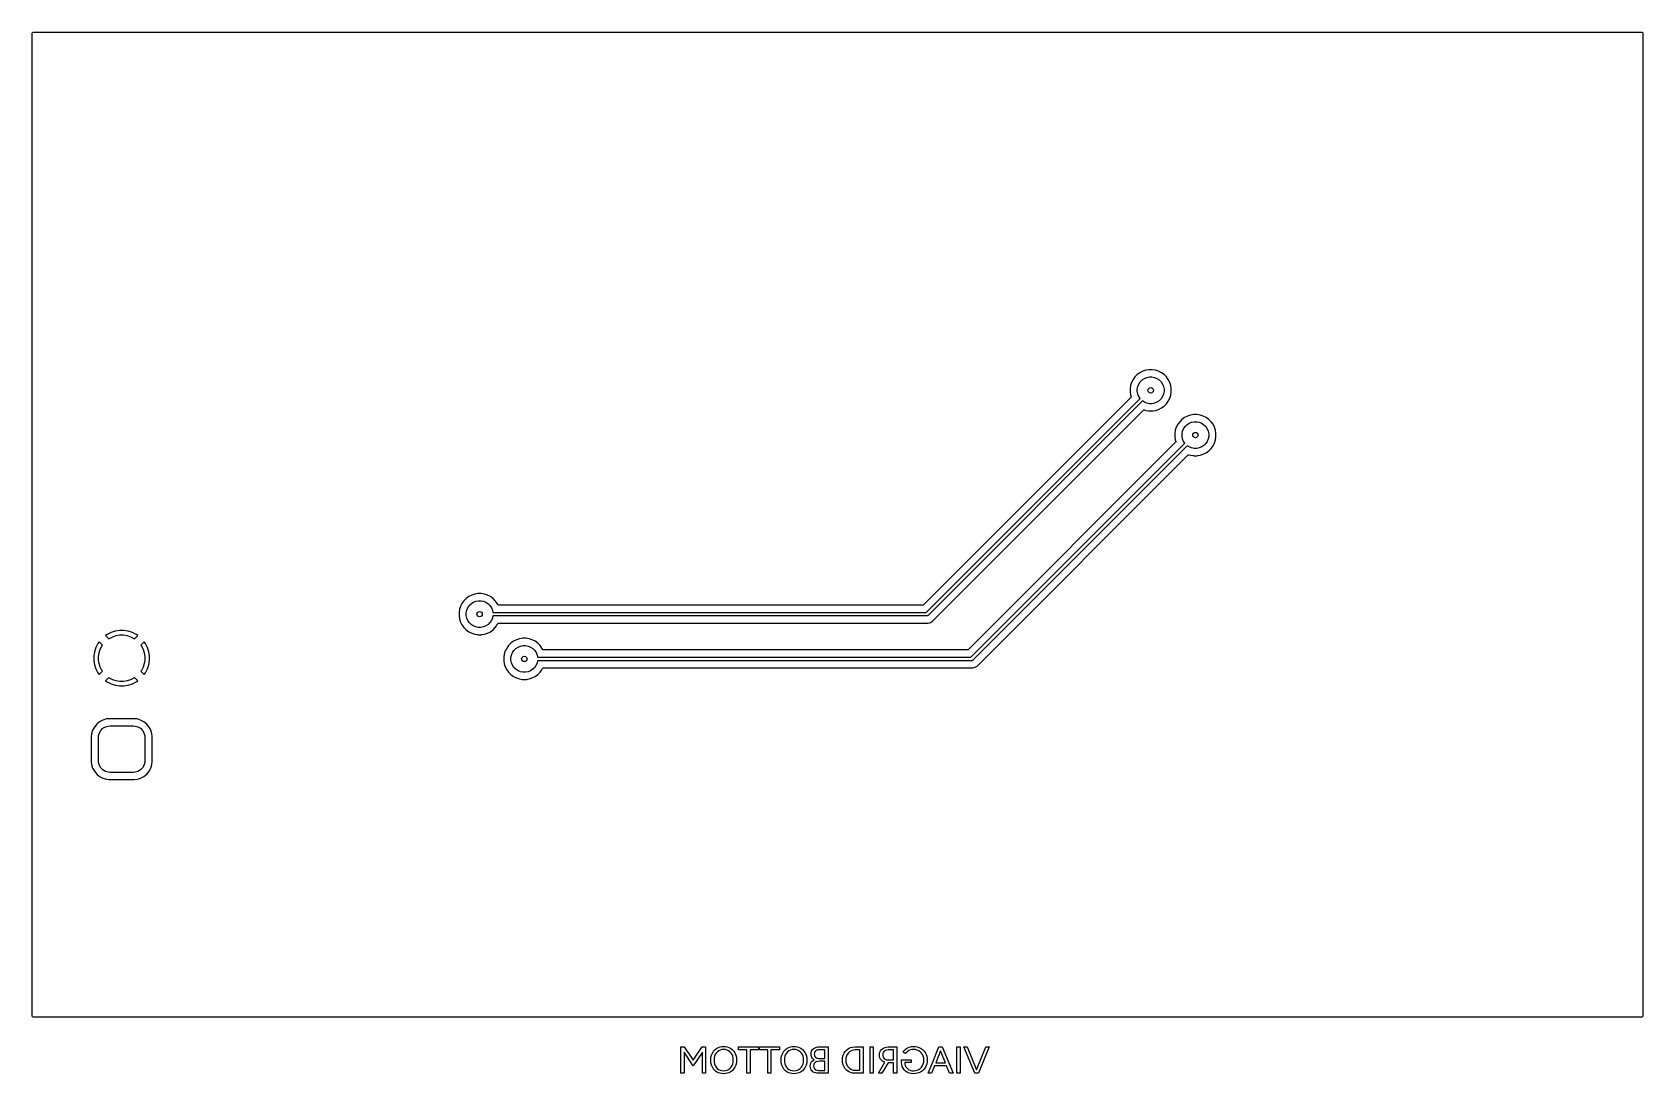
# Model space of a CAD drawing. Extents: x 5 to 95, y 1.8 to 60.
import ezdxf

# ---------------------------------------------------------------- set-up
doc = ezdxf.new("R2010")
doc.units = 0
doc.layers.add('BLACK', color=7, linetype='CONTINUOUS')

msp = doc.modelspace()

# ---------------------------------------------------------------- linework, layer by layer
at = {"layer": 'BLACK', "linetype": 'CONTINUOUS'}
for p, q in [((5, 59.951), (5.014352, 59.985648)), ((5, 27.590545), (5, 59.951)), ((5.014352, 59.985648), (5.049, 60)), ((5.049, 60), (94.951, 60)), ((94.951, 60), (94.985648, 59.985648)), ((94.985648, 59.985648), (95, 59.951)), ((95, 59.951), (95, 5.049)), ((66.516004, 40.602994), (66.433789, 40.441639)), ((66.622447, 40.749501), (66.516004, 40.602994)), ((66.622448, 40.749502), (66.622447, 40.749501)), ((66.622452, 40.749507), (66.622448, 40.749502)), ((66.750493, 40.877548), (66.622452, 40.749507)), ((66.750497, 40.877551), (66.750493, 40.877548)), ((66.750499, 40.877553), (66.750497, 40.877551)), ((66.897006, 40.983996), (66.750499, 40.877553)), ((67.058361, 41.066211), (66.897006, 40.983996)), ((66.920242, 40.475795), (67.024205, 40.579758)), ((67.024205, 40.579758), (67.146452, 40.661441)), ((67.230591, 41.122171), (67.058361, 41.066211)), ((67.146452, 40.661441), (67.282286, 40.717705)), ((67.409454, 41.1505), (67.230591, 41.122171)), ((67.282286, 40.717705), (67.426487, 40.746389)), ((67.590546, 41.1505), (67.409454, 41.1505)), ((67.426487, 40.746389), (67.573513, 40.746389)), ((67.573513, 40.746389), (67.717714, 40.717705)), ((67.769409, 41.122171), (67.590546, 41.1505)), ((67.717714, 40.717705), (67.853548, 40.661441)), ((67.941639, 41.066211), (67.769409, 41.122171)), ((67.853548, 40.661441), (67.975795, 40.579758)), ((68.102994, 40.983996), (67.941639, 41.066211)), ((67.975795, 40.579758), (68.079758, 40.475795)), ((68.249501, 40.877553), (68.102994, 40.983996)), ((68.249504, 40.877549), (68.249501, 40.877553)), ((68.249507, 40.877548), (68.249504, 40.877549)), ((68.377548, 40.749507), (68.249507, 40.877548)), ((68.377549, 40.749504), (68.377548, 40.749507)), ((68.377553, 40.749501), (68.377549, 40.749504)), ((68.483996, 40.602994), (68.377553, 40.749501)), ((68.566211, 40.441639), (68.483996, 40.602994)), ((66.377828, 40.269406), (66.3495, 40.090545)), ((66.3495, 40.090545), (66.3495, 39.909454)), ((66.3495, 39.909454), (66.377828, 39.730593)), ((66.377829, 40.269409), (66.377828, 40.269406)), ((66.377828, 39.730593), (66.37783, 39.730586)), ((66.433788, 40.441637), (66.377829, 40.269409)), ((66.37783, 39.730586), (66.404096, 39.649745)), ((66.401153, 39.612358), (66.392142, 39.599956)), ((66.404096, 39.649745), (66.401153, 39.612358)), ((66.433789, 40.441639), (66.433788, 40.441637)), ((66.753611, 40.073513), (66.782295, 40.217714)), ((66.753611, 39.926487), (66.753611, 40.073513)), ((66.782295, 39.782286), (66.753611, 39.926487)), ((66.782295, 40.217714), (66.838559, 40.353548)), ((66.838559, 39.646452), (66.782295, 39.782286)), ((66.838559, 40.353548), (66.920242, 40.475795)), ((66.905238, 39.546659), (66.838559, 39.646452)), ((68.079758, 40.475795), (68.161441, 40.353548)), ((68.161441, 39.646452), (68.079758, 39.524205)), ((68.161441, 40.353548), (68.217705, 40.217714)), ((68.217705, 39.782286), (68.161441, 39.646452)), ((68.217705, 40.217714), (68.246389, 40.073513)), ((68.246389, 39.926487), (68.217705, 39.782286)), ((68.246389, 40.073513), (68.246389, 39.926487)), ((68.622171, 40.269409), (68.566211, 40.441639)), ((68.566211, 39.558361), (68.622171, 39.730591)), ((68.6505, 40.090546), (68.622171, 40.269409)), ((68.622171, 39.730591), (68.6505, 39.909454)), ((68.6505, 39.909454), (68.6505, 40.090546)), ((66.392142, 39.599956), (54.807038, 28.014852)), ((54.958578, 27.6), (66.905238, 39.546659)), ((67.046659, 39.405238), (55.070711, 27.429289)), ((55.307314, 27.0995), (67.099956, 38.892142)), ((67.146452, 39.338559), (67.046659, 39.405238)), ((67.099956, 38.892142), (67.134604, 38.906494)), ((67.134604, 38.906494), (67.149745, 38.904096)), ((67.282286, 39.282295), (67.146452, 39.338559)), ((67.149745, 38.904096), (67.230586, 38.87783)), ((67.230586, 38.87783), (67.230593, 38.877828)), ((67.230593, 38.877828), (67.375794, 38.854831)), ((67.426487, 39.253611), (67.282286, 39.282295)), ((67.375794, 38.854831), (67.409454, 38.8495)), ((67.409454, 38.8495), (67.409455, 38.8495)), ((67.409455, 38.8495), (67.590545, 38.8495)), ((67.573513, 39.253611), (67.426487, 39.253611)), ((67.717714, 39.282295), (67.573513, 39.253611)), ((67.590545, 38.8495), (67.590546, 38.8495)), ((67.590546, 38.8495), (67.632007, 38.856066)), ((67.632007, 38.856066), (67.769406, 38.877828)), ((67.853548, 39.338559), (67.717714, 39.282295)), ((67.769406, 38.877828), (67.769409, 38.877829)), ((67.769409, 38.877829), (67.941637, 38.933788)), ((67.975795, 39.420242), (67.853548, 39.338559)), ((67.941637, 38.933788), (67.941639, 38.933789)), ((67.941639, 38.933789), (68.102994, 39.016004)), ((68.079758, 39.524205), (67.975795, 39.420242)), ((68.102994, 39.016004), (68.249501, 39.122447)), ((68.249501, 39.122447), (68.249502, 39.122448)), ((68.249502, 39.122448), (68.249507, 39.122452)), ((68.249507, 39.122452), (68.377548, 39.250493)), ((68.377548, 39.250493), (68.377551, 39.250497)), ((68.377551, 39.250497), (68.377553, 39.250499)), ((68.377553, 39.250499), (68.483996, 39.397006)), ((68.483996, 39.397006), (68.566211, 39.558361)), ((68.933788, 37.941637), (68.877829, 37.769409)), ((68.933789, 37.941639), (68.933788, 37.941637)), ((69.016004, 38.102994), (68.933789, 37.941639)), ((69.122447, 38.249501), (69.016004, 38.102994)), ((69.122448, 38.249502), (69.122447, 38.249501)), ((69.122452, 38.249507), (69.122448, 38.249502)), ((69.250493, 38.377548), (69.122452, 38.249507)), ((69.250497, 38.377551), (69.250493, 38.377548)), ((69.250499, 38.377553), (69.250497, 38.377551)), ((69.397006, 38.483996), (69.250499, 38.377553)), ((69.282295, 37.717714), (69.338559, 37.853548)), ((69.338559, 37.853548), (69.420242, 37.975795)), ((69.558361, 38.566211), (69.397006, 38.483996)), ((69.420242, 37.975795), (69.524205, 38.079758)), ((69.524205, 38.079758), (69.646452, 38.161441)), ((69.730591, 38.622171), (69.558361, 38.566211)), ((69.646452, 38.161441), (69.782286, 38.217705)), ((69.909454, 38.6505), (69.730591, 38.622171)), ((69.782286, 38.217705), (69.926487, 38.246389)), ((70.090546, 38.6505), (69.909454, 38.6505)), ((69.926487, 38.246389), (70.073513, 38.246389)), ((70.073513, 38.246389), (70.217714, 38.217705)), ((70.269409, 38.622171), (70.090546, 38.6505)), ((70.217714, 38.217705), (70.353548, 38.161441)), ((70.441639, 38.566211), (70.269409, 38.622171)), ((70.353548, 38.161441), (70.475795, 38.079758)), ((70.602994, 38.483996), (70.441639, 38.566211)), ((70.475795, 38.079758), (70.579758, 37.975795)), ((70.579758, 37.975795), (70.661441, 37.853548)), ((70.749501, 38.377553), (70.602994, 38.483996)), ((70.661441, 37.853548), (70.717705, 37.717714)), ((70.749504, 38.377549), (70.749501, 38.377553)), ((70.749507, 38.377548), (70.749504, 38.377549)), ((70.877548, 38.249507), (70.749507, 38.377548)), ((70.877549, 38.249504), (70.877548, 38.249507)), ((70.877553, 38.249501), (70.877549, 38.249504)), ((70.983996, 38.102994), (70.877553, 38.249501)), ((71.066211, 37.941639), (70.983996, 38.102994)), ((71.122171, 37.769409), (71.066211, 37.941639)), ((68.892142, 37.099956), (57.307038, 25.514852)), ((57.458578, 25.1), (69.405238, 37.046659)), ((69.546659, 36.905238), (57.570711, 24.929289)), ((68.877828, 37.769406), (68.8495, 37.590545)), ((68.8495, 37.590545), (68.8495, 37.409454)), ((68.8495, 37.409454), (68.877828, 37.230593)), ((68.877829, 37.769409), (68.877828, 37.769406)), ((68.877828, 37.230593), (68.87783, 37.230586)), ((68.87783, 37.230586), (68.904096, 37.149745)), ((68.901153, 37.112358), (68.892142, 37.099956)), ((68.904096, 37.149745), (68.901153, 37.112358)), ((69.253611, 37.573513), (69.282295, 37.717714)), ((69.253611, 37.426487), (69.253611, 37.573513)), ((69.282295, 37.282286), (69.253611, 37.426487)), ((69.338559, 37.146452), (69.282295, 37.282286)), ((69.405238, 37.046659), (69.338559, 37.146452)), ((69.646452, 36.838559), (69.546659, 36.905238)), ((70.475795, 36.920242), (70.353548, 36.838559)), ((70.579758, 37.024205), (70.475795, 36.920242)), ((70.661441, 37.146452), (70.579758, 37.024205)), ((70.717705, 37.282286), (70.661441, 37.146452)), ((70.717705, 37.717714), (70.746389, 37.573513)), ((70.746389, 37.426487), (70.717705, 37.282286)), ((70.746389, 37.573513), (70.746389, 37.426487)), ((70.983996, 36.897006), (71.066211, 37.058361)), ((71.066211, 37.058361), (71.122171, 37.230591)), ((71.1505, 37.590546), (71.122171, 37.769409)), ((71.122171, 37.230591), (71.1505, 37.409454)), ((71.1505, 37.409454), (71.1505, 37.590546)), ((57.807314, 24.5995), (69.599956, 36.392142)), ((69.599956, 36.392142), (69.634604, 36.406494)), ((69.634604, 36.406494), (69.649745, 36.404096)), ((69.782286, 36.782295), (69.646452, 36.838559)), ((69.649745, 36.404096), (69.730586, 36.37783)), ((69.730586, 36.37783), (69.730593, 36.377828)), ((69.730593, 36.377828), (69.875794, 36.354831)), ((69.926487, 36.753611), (69.782286, 36.782295)), ((69.875794, 36.354831), (69.909454, 36.3495)), ((69.909454, 36.3495), (69.909455, 36.3495)), ((69.909455, 36.3495), (70.090545, 36.3495)), ((70.073513, 36.753611), (69.926487, 36.753611)), ((70.217714, 36.782295), (70.073513, 36.753611)), ((70.090545, 36.3495), (70.090546, 36.3495)), ((70.090546, 36.3495), (70.132007, 36.356066)), ((70.132007, 36.356066), (70.269406, 36.377828)), ((70.353548, 36.838559), (70.217714, 36.782295)), ((70.269406, 36.377828), (70.269409, 36.377829)), ((70.269409, 36.377829), (70.441637, 36.433788)), ((70.441637, 36.433788), (70.441639, 36.433789)), ((70.441639, 36.433789), (70.602994, 36.516004)), ((70.602994, 36.516004), (70.749501, 36.622447)), ((70.749501, 36.622447), (70.749502, 36.622448)), ((70.749502, 36.622448), (70.749507, 36.622452)), ((70.749507, 36.622452), (70.877548, 36.750493)), ((70.877548, 36.750493), (70.877551, 36.750497)), ((70.877551, 36.750497), (70.877553, 36.750499)), ((70.877553, 36.750499), (70.983996, 36.897006)), ((28.933788, 27.941637), (28.877829, 27.769409)), ((28.933789, 27.941639), (28.933788, 27.941637)), ((29.016004, 28.102994), (28.933789, 27.941639)), ((29.122447, 28.249501), (29.016004, 28.102994)), ((29.122448, 28.249502), (29.122447, 28.249501)), ((29.122452, 28.249507), (29.122448, 28.249502)), ((29.250493, 28.377548), (29.122452, 28.249507)), ((29.250497, 28.377551), (29.250493, 28.377548)), ((29.250499, 28.377553), (29.250497, 28.377551)), ((29.397006, 28.483996), (29.250499, 28.377553)), ((29.338559, 27.853548), (29.420242, 27.975795)), ((29.558361, 28.566211), (29.397006, 28.483996)), ((29.420242, 27.975795), (29.524205, 28.079758)), ((29.524205, 28.079758), (29.646452, 28.161441)), ((29.730591, 28.622171), (29.558361, 28.566211)), ((29.646452, 28.161441), (29.782286, 28.217705)), ((29.909454, 28.6505), (29.730591, 28.622171)), ((29.782286, 28.217705), (29.926487, 28.246389)), ((30.090546, 28.6505), (29.909454, 28.6505)), ((29.926487, 28.246389), (30.073513, 28.246389)), ((30.073513, 28.246389), (30.217714, 28.217705)), ((30.269409, 28.622171), (30.090546, 28.6505)), ((30.217714, 28.217705), (30.353548, 28.161441)), ((30.441639, 28.566211), (30.269409, 28.622171)), ((30.353548, 28.161441), (30.475795, 28.079758)), ((30.602994, 28.483996), (30.441639, 28.566211)), ((30.475795, 28.079758), (30.579758, 27.975795)), ((30.579758, 27.975795), (30.661441, 27.853548)), ((30.749501, 28.377553), (30.602994, 28.483996)), ((30.749504, 28.377549), (30.749501, 28.377553)), ((30.749507, 28.377548), (30.749504, 28.377549)), ((30.877548, 28.249507), (30.749507, 28.377548)), ((30.877549, 28.249504), (30.877548, 28.249507)), ((30.877553, 28.249501), (30.877549, 28.249504)), ((30.983996, 28.102994), (30.877553, 28.249501)), ((31.020698, 28.030961), (30.983996, 28.102994)), ((31.022588, 28.027254), (31.020698, 28.030961)), ((31.031599, 28.014852), (31.022588, 28.027254)), ((31.066247, 28.0005), (31.031599, 28.014852)), ((54.77239, 28.0005), (31.066247, 28.0005)), ((54.807038, 28.014852), (54.77239, 28.0005)), ((5, 25.161986), (5, 27.590545)), ((28.877828, 27.769406), (28.8495, 27.590545)), ((28.8495, 27.590545), (28.8495, 27.409454)), ((28.8495, 27.409454), (28.877828, 27.230593)), ((28.877829, 27.769409), (28.877828, 27.769406)), ((28.877828, 27.230593), (28.877829, 27.23059)), ((28.877829, 27.23059), (28.933788, 27.058362)), ((28.933788, 27.058362), (29.016004, 26.897006)), ((29.253611, 27.573513), (29.282295, 27.717714)), ((29.253611, 27.426487), (29.253611, 27.573513)), ((29.282295, 27.282286), (29.253611, 27.426487)), ((29.282295, 27.717714), (29.338559, 27.853548)), ((29.338559, 27.146452), (29.282295, 27.282286)), ((29.420242, 27.024205), (29.338559, 27.146452)), ((29.524205, 26.920242), (29.420242, 27.024205)), ((30.579758, 27.024205), (30.475795, 26.920242)), ((30.661441, 27.146452), (30.579758, 27.024205)), ((30.661441, 27.853548), (30.717705, 27.717714)), ((30.717705, 27.282286), (30.661441, 27.146452)), ((30.717705, 27.717714), (30.74112, 27.6)), ((30.74112, 27.4), (30.717705, 27.282286)), ((30.74112, 27.6), (54.958578, 27.6)), ((55, 27.4), (30.74112, 27.4)), ((55.019509, 27.401921), (55, 27.4)), ((55.055557, 27.416853), (55.019509, 27.401921)), ((55.070711, 27.429289), (55.055557, 27.416853)), ((55.065895, 26.9995), (55.193184, 27.033607)), ((55.193184, 27.033607), (55.193188, 27.033608)), ((55.193188, 27.033608), (55.307314, 27.0995)), ((9.187625, 26.365679), (9.095096, 26.298454)), ((9.095096, 26.298454), (9.276946, 26.116604)), ((9.405004, 26.476439), (9.187625, 26.365679)), ((9.276946, 26.116604), (9.320752, 26.148431)), ((9.320752, 26.148431), (9.502512, 26.241042)), ((9.63704, 26.551832), (9.405004, 26.476439)), ((9.502512, 26.241042), (9.696521, 26.30408)), ((9.637043, 26.551833), (9.63704, 26.551832)), ((9.878013, 26.589999), (9.637043, 26.551833)), ((9.696521, 26.30408), (9.898003, 26.335992)), ((10.121987, 26.589999), (9.878013, 26.589999)), ((9.898003, 26.335992), (10.101997, 26.335992)), ((10.101997, 26.335992), (10.303479, 26.30408)), ((10.362956, 26.551833), (10.121987, 26.589999)), ((10.303479, 26.30408), (10.497488, 26.241042)), ((10.362959, 26.551832), (10.362956, 26.551833)), ((10.594995, 26.476439), (10.362959, 26.551832)), ((10.497488, 26.241042), (10.679248, 26.148431)), ((10.812371, 26.365681), (10.594995, 26.476439)), ((10.679248, 26.148431), (10.723052, 26.116604)), ((10.723052, 26.116604), (10.904901, 26.298453)), ((10.904901, 26.298453), (10.812371, 26.365681)), ((29.016004, 26.897006), (29.122448, 26.750497)), ((29.122448, 26.750497), (29.250497, 26.622448)), ((29.250497, 26.622448), (29.397006, 26.516004)), ((29.397006, 26.516004), (29.558362, 26.433788)), ((29.646452, 26.838559), (29.524205, 26.920242)), ((29.558362, 26.433788), (29.73059, 26.377829)), ((29.782286, 26.782295), (29.646452, 26.838559)), ((29.73059, 26.377829), (29.730593, 26.377828)), ((29.730593, 26.377828), (29.875794, 26.354831)), ((29.926487, 26.753611), (29.782286, 26.782295)), ((29.875794, 26.354831), (29.909454, 26.3495)), ((29.909454, 26.3495), (29.909455, 26.3495)), ((29.909455, 26.3495), (30.090545, 26.3495)), ((30.073513, 26.753611), (29.926487, 26.753611)), ((30.217714, 26.782295), (30.073513, 26.753611)), ((30.090545, 26.3495), (30.090546, 26.3495)), ((30.090546, 26.3495), (30.132007, 26.356066)), ((30.132007, 26.356066), (30.269406, 26.377828)), ((30.353548, 26.838559), (30.217714, 26.782295)), ((30.269406, 26.377828), (30.269409, 26.377829)), ((30.269409, 26.377829), (30.441637, 26.433788)), ((30.475795, 26.920242), (30.353548, 26.838559)), ((30.441637, 26.433788), (30.441639, 26.433789)), ((30.441639, 26.433789), (30.602994, 26.516004)), ((30.602994, 26.516004), (30.749501, 26.622447)), ((30.749501, 26.622447), (30.749502, 26.622448)), ((30.749502, 26.622448), (30.749507, 26.622452)), ((30.749507, 26.622452), (30.877548, 26.750493)), ((30.877548, 26.750493), (30.877551, 26.750497)), ((30.877551, 26.750497), (30.877553, 26.750499)), ((30.877553, 26.750499), (30.983996, 26.897006)), ((30.983996, 26.897006), (31.022588, 26.972746)), ((31.022588, 26.972746), (31.051106, 26.997102)), ((31.051106, 26.997102), (31.066247, 26.9995)), ((31.066247, 26.9995), (55.065895, 26.9995)), ((32.230591, 26.122171), (32.058361, 26.066211)), ((32.409454, 26.1505), (32.230591, 26.122171)), ((32.590546, 26.1505), (32.409454, 26.1505)), ((32.769409, 26.122171), (32.590546, 26.1505)), ((32.941639, 26.066211), (32.769409, 26.122171)), ((8.488165, 25.402955), (8.45, 25.161986)), ((8.488166, 25.402958), (8.488165, 25.402955)), ((8.563559, 25.634994), (8.488166, 25.402958)), ((8.674319, 25.852373), (8.563559, 25.634994)), ((8.741543, 25.944901), (8.674319, 25.852373)), ((8.704007, 25.141996), (8.735919, 25.343478)), ((8.735919, 25.343478), (8.798957, 25.537487)), ((8.923393, 25.76305), (8.741543, 25.944901)), ((8.798957, 25.537487), (8.891568, 25.719247)), ((8.891568, 25.719247), (8.923393, 25.76305)), ((11.258454, 25.9449), (11.076605, 25.763051)), ((11.076605, 25.763051), (11.108432, 25.719247)), ((11.108432, 25.719247), (11.201043, 25.537487)), ((11.201043, 25.537487), (11.264081, 25.343478)), ((11.325682, 25.85237), (11.258454, 25.9449)), ((11.264081, 25.343478), (11.295993, 25.141996)), ((11.43644, 25.634994), (11.325682, 25.85237)), ((11.511833, 25.402958), (11.43644, 25.634994)), ((11.511834, 25.402955), (11.511833, 25.402958)), ((11.55, 25.161986), (11.511834, 25.402955)), ((31.377828, 25.269406), (31.3495, 25.090545)), ((31.377829, 25.269409), (31.377828, 25.269406)), ((31.433788, 25.441637), (31.377829, 25.269409)), ((31.440266, 25.45435), (31.433788, 25.441637)), ((31.516004, 25.602994), (31.440266, 25.45435)), ((31.622447, 25.749501), (31.516004, 25.602994)), ((31.622448, 25.749502), (31.622447, 25.749501)), ((31.622452, 25.749507), (31.622448, 25.749502)), ((31.750493, 25.877548), (31.622452, 25.749507)), ((31.750497, 25.877551), (31.750493, 25.877548)), ((31.750499, 25.877553), (31.750497, 25.877551)), ((31.897006, 25.983996), (31.750499, 25.877553)), ((31.753611, 25.073513), (31.782295, 25.217714)), ((31.782295, 25.217714), (31.838559, 25.353548)), ((31.838559, 25.353548), (31.920242, 25.475795)), ((32.058361, 26.066211), (31.897006, 25.983996)), ((31.920242, 25.475795), (32.024205, 25.579758)), ((32.024205, 25.579758), (32.146452, 25.661441)), ((32.146452, 25.661441), (32.282286, 25.717705)), ((32.282286, 25.717705), (32.426487, 25.746389)), ((32.426487, 25.746389), (32.573513, 25.746389)), ((32.573513, 25.746389), (32.717714, 25.717705)), ((32.717714, 25.717705), (32.853548, 25.661441)), ((32.853548, 25.661441), (32.975795, 25.579758)), ((33.102994, 25.983996), (32.941639, 26.066211)), ((32.975795, 25.579758), (33.079758, 25.475795)), ((33.079758, 25.475795), (33.161441, 25.353548)), ((33.249501, 25.877553), (33.102994, 25.983996)), ((33.161441, 25.353548), (33.217705, 25.217714)), ((33.217705, 25.217714), (33.24112, 25.1)), ((33.249504, 25.877549), (33.249501, 25.877553)), ((33.249507, 25.877548), (33.249504, 25.877549)), ((33.377548, 25.749507), (33.249507, 25.877548)), ((33.377549, 25.749504), (33.377548, 25.749507)), ((33.377553, 25.749501), (33.377549, 25.749504)), ((33.483996, 25.602994), (33.377553, 25.749501)), ((33.513603, 25.544887), (33.483996, 25.602994)), ((33.522588, 25.527254), (33.513603, 25.544887)), ((33.531599, 25.514852), (33.522588, 25.527254)), ((33.566247, 25.5005), (33.531599, 25.514852)), ((57.27239, 25.5005), (33.566247, 25.5005)), ((57.307038, 25.514852), (57.27239, 25.5005)), ((5, 20.661609), (5, 25.161986)), ((8.45, 25.161986), (8.45, 24.918011)), ((8.45, 24.918011), (8.488165, 24.677042)), ((8.488165, 24.677042), (8.488166, 24.677039)), ((8.488166, 24.677039), (8.563559, 24.445003)), ((8.563559, 24.445003), (8.674319, 24.227624)), ((8.704007, 24.938002), (8.704007, 25.141996)), ((8.735919, 24.73652), (8.704007, 24.938002)), ((8.798957, 24.542511), (8.735919, 24.73652)), ((8.741543, 24.135095), (8.923394, 24.316946)), ((8.891568, 24.360751), (8.798957, 24.542511)), ((8.923394, 24.316946), (8.891568, 24.360751)), ((11.108432, 24.360751), (11.076605, 24.316944)), ((11.076605, 24.316944), (11.258455, 24.135095)), ((11.201043, 24.542511), (11.108432, 24.360751)), ((11.264081, 24.73652), (11.201043, 24.542511)), ((11.295993, 24.938002), (11.264081, 24.73652)), ((11.295993, 25.141996), (11.295993, 24.938002)), ((11.32568, 24.227624), (11.43644, 24.445003)), ((11.43644, 24.445003), (11.511833, 24.677039)), ((11.511833, 24.677039), (11.511834, 24.677042)), ((11.511834, 24.677042), (11.55, 24.918011)), ((11.55, 25.090545), (11.55, 25.161986)), ((11.55, 24.918011), (11.55, 25.090545)), ((31.3495, 25.090545), (31.3495, 24.909454)), ((31.3495, 24.909454), (31.377828, 24.730593)), ((31.377828, 24.730593), (31.377829, 24.73059)), ((31.377829, 24.73059), (31.433788, 24.558362)), ((31.433788, 24.558362), (31.516004, 24.397006)), ((31.516004, 24.397006), (31.622448, 24.250497)), ((31.753611, 24.926487), (31.753611, 25.073513)), ((31.782295, 24.782286), (31.753611, 24.926487)), ((31.838559, 24.646452), (31.782295, 24.782286)), ((31.920242, 24.524205), (31.838559, 24.646452)), ((32.024205, 24.420242), (31.920242, 24.524205)), ((32.146452, 24.338559), (32.024205, 24.420242)), ((32.282286, 24.282295), (32.146452, 24.338559)), ((32.853548, 24.338559), (32.717714, 24.282295)), ((32.975795, 24.420242), (32.853548, 24.338559)), ((33.079758, 24.524205), (32.975795, 24.420242)), ((33.161441, 24.646452), (33.079758, 24.524205)), ((33.217705, 24.782286), (33.161441, 24.646452)), ((33.24112, 24.9), (33.217705, 24.782286)), ((33.24112, 25.1), (57.458578, 25.1)), ((57.5, 24.9), (33.24112, 24.9)), ((33.377553, 24.250499), (33.483996, 24.397006)), ((33.483996, 24.397006), (33.522588, 24.472746)), ((33.522588, 24.472746), (33.551106, 24.497102)), ((33.551106, 24.497102), (33.566247, 24.4995)), ((33.566247, 24.4995), (57.565895, 24.4995)), ((57.519509, 24.901921), (57.5, 24.9)), ((57.555557, 24.916853), (57.519509, 24.901921)), ((57.570711, 24.929289), (57.555557, 24.916853)), ((57.565895, 24.4995), (57.693184, 24.533607)), ((57.693184, 24.533607), (57.693188, 24.533608)), ((57.693188, 24.533608), (57.807314, 24.5995)), ((8.674319, 24.227624), (8.674324, 24.227615)), ((8.674324, 24.227615), (8.741543, 24.135095)), ((9.276947, 23.963393), (9.095096, 23.781542)), ((9.095096, 23.781542), (9.187616, 23.714323)), ((9.187616, 23.714323), (9.187625, 23.714318)), ((9.187625, 23.714318), (9.405004, 23.603558)), ((9.320752, 23.931567), (9.276947, 23.963393)), ((9.502512, 23.838956), (9.320752, 23.931567)), ((9.405004, 23.603558), (9.63704, 23.528165)), ((9.696521, 23.775918), (9.502512, 23.838956)), ((9.63704, 23.528165), (9.637043, 23.528164)), ((9.637043, 23.528164), (9.878013, 23.489999)), ((9.898003, 23.744006), (9.696521, 23.775918)), ((9.878013, 23.489999), (10.121987, 23.489999)), ((10.101997, 23.744006), (9.898003, 23.744006)), ((10.303479, 23.775918), (10.101997, 23.744006)), ((10.121987, 23.489999), (10.362956, 23.528164)), ((10.497488, 23.838956), (10.303479, 23.775918)), ((10.362956, 23.528164), (10.362959, 23.528165)), ((10.362959, 23.528165), (10.594995, 23.603558)), ((10.679248, 23.931567), (10.497488, 23.838956)), ((10.594995, 23.603558), (10.812374, 23.714318)), ((10.723051, 23.963392), (10.679248, 23.931567)), ((10.904902, 23.781542), (10.723051, 23.963392)), ((10.812374, 23.714318), (10.904902, 23.781542)), ((11.258455, 24.135095), (11.32568, 24.227624)), ((31.622448, 24.250497), (31.750497, 24.122448)), ((31.750497, 24.122448), (31.897006, 24.016004)), ((31.897006, 24.016004), (32.058362, 23.933788)), ((32.058362, 23.933788), (32.23059, 23.877829)), ((32.23059, 23.877829), (32.230593, 23.877828)), ((32.230593, 23.877828), (32.375794, 23.854831)), ((32.426487, 24.253611), (32.282286, 24.282295)), ((32.375794, 23.854831), (32.409454, 23.8495)), ((32.409454, 23.8495), (32.409455, 23.8495)), ((32.409455, 23.8495), (32.590545, 23.8495)), ((32.573513, 24.253611), (32.426487, 24.253611)), ((32.717714, 24.282295), (32.573513, 24.253611)), ((32.590545, 23.8495), (32.590546, 23.8495)), ((32.590546, 23.8495), (32.632007, 23.856066)), ((32.632007, 23.856066), (32.769406, 23.877828)), ((32.769406, 23.877828), (32.769409, 23.877829)), ((32.769409, 23.877829), (32.941637, 23.933788)), ((32.941637, 23.933788), (32.941639, 23.933789)), ((32.941639, 23.933789), (33.102994, 24.016004)), ((33.102994, 24.016004), (33.249501, 24.122447)), ((33.249501, 24.122447), (33.249502, 24.122448)), ((33.249502, 24.122448), (33.249507, 24.122452)), ((33.249507, 24.122452), (33.377548, 24.250493)), ((33.377548, 24.250493), (33.377551, 24.250497)), ((33.377551, 24.250497), (33.377553, 24.250499)), ((9.144066, 21.6453), (8.946046, 21.585232)), ((9.283191, 21.659002), (9.144066, 21.6453)), ((9.298391, 21.6605), (9.283191, 21.659002)), ((9.298392, 21.6605), (9.298391, 21.6605)), ((10.701608, 21.6605), (9.298392, 21.6605)), ((10.701609, 21.6605), (10.701608, 21.6605)), ((10.715446, 21.659137), (10.701609, 21.6605)), ((10.855934, 21.6453), (10.715446, 21.659137)), ((11.053954, 21.585232), (10.855934, 21.6453)), ((8.3147, 20.815934), (8.2995, 20.661609)), ((8.374769, 21.013956), (8.3147, 20.815935)), ((8.3147, 20.815935), (8.3147, 20.815934)), ((8.472316, 21.196451), (8.374769, 21.013956)), ((8.60359, 21.35641), (8.472316, 21.196451)), ((8.76355, 21.487685), (8.60359, 21.35641)), ((8.7, 20.61), (8.708003, 20.711682)), ((8.708003, 20.711682), (8.753459, 20.868146)), ((8.753459, 20.868146), (8.836399, 21.00839)), ((8.946046, 21.585232), (8.76355, 21.487685)), ((8.836399, 21.00839), (8.95161, 21.123601)), ((8.95161, 21.123601), (9.091854, 21.206541)), ((9.091854, 21.206541), (9.248318, 21.251997)), ((9.248318, 21.251997), (9.35, 21.26)), ((9.35, 21.26), (10.65, 21.26)), ((10.65, 21.26), (10.751682, 21.251997)), ((10.751682, 21.251997), (10.908146, 21.206541)), ((10.908146, 21.206541), (11.04839, 21.123601)), ((11.04839, 21.123601), (11.163601, 21.00839)), ((11.23645, 21.487685), (11.053954, 21.585232)), ((11.163601, 21.00839), (11.246541, 20.868146)), ((11.39641, 21.35641), (11.23645, 21.487685)), ((11.246541, 20.868146), (11.291997, 20.711682)), ((11.291997, 20.711682), (11.3, 20.61)), ((11.527685, 21.19645), (11.39641, 21.35641)), ((11.625232, 21.013954), (11.527685, 21.19645)), ((11.6853, 20.815934), (11.625232, 21.013954)), ((11.7005, 20.661608), (11.6853, 20.815934)), ((5, 5.049), (5, 20.661609)), ((8.2995, 20.661609), (8.2995, 19.25839)), ((8.7, 19.31), (8.7, 20.61)), ((11.3, 20.61), (11.3, 19.31)), ((11.7005, 19.258392), (11.7005, 20.661608)), ((8.2995, 19.25839), (8.3147, 19.104065)), ((8.3147, 19.104065), (8.3147, 19.104064)), ((8.3147, 19.104064), (8.374769, 18.906043)), ((8.374769, 18.906043), (8.472316, 18.723548)), ((8.708003, 19.208318), (8.7, 19.31)), ((8.753459, 19.051854), (8.708003, 19.208318)), ((8.836399, 18.91161), (8.753459, 19.051854)), ((8.95161, 18.796399), (8.836399, 18.91161)), ((11.163601, 18.91161), (11.04839, 18.796399)), ((11.246541, 19.051854), (11.163601, 18.91161)), ((11.291997, 19.208318), (11.246541, 19.051854)), ((11.3, 19.31), (11.291997, 19.208318)), ((11.527685, 18.72355), (11.625232, 18.906046)), ((11.625232, 18.906046), (11.6853, 19.104066)), ((11.6853, 19.104066), (11.7005, 19.258392)), ((8.472316, 18.723548), (8.60359, 18.56359)), ((8.60359, 18.56359), (8.763548, 18.432316)), ((8.763548, 18.432316), (8.946043, 18.334769)), ((8.946043, 18.334769), (9.144065, 18.2747)), ((9.091854, 18.713459), (8.95161, 18.796399)), ((9.248318, 18.668003), (9.091854, 18.713459)), ((9.144065, 18.2747), (9.298391, 18.2595)), ((9.35, 18.66), (9.248318, 18.668003)), ((9.298391, 18.2595), (9.298392, 18.2595)), ((9.298392, 18.2595), (10.701609, 18.2595)), ((10.65, 18.66), (9.35, 18.66)), ((10.751682, 18.668003), (10.65, 18.66)), ((10.701609, 18.2595), (10.855934, 18.2747)), ((10.908146, 18.713459), (10.751682, 18.668003)), ((10.855934, 18.2747), (10.855935, 18.2747)), ((10.855935, 18.2747), (10.942158, 18.300855)), ((11.04839, 18.796399), (10.908146, 18.713459)), ((10.942158, 18.300855), (11.053954, 18.334768)), ((11.053954, 18.334768), (11.23645, 18.432315)), ((11.23645, 18.432315), (11.39641, 18.56359)), ((11.39641, 18.56359), (11.527685, 18.72355)), ((5.014352, 5.014352), (5, 5.049)), ((5.049, 5), (5.014352, 5.014352)), ((94.951, 5), (5.049, 5)), ((94.985648, 5.014352), (94.951, 5)), ((95, 5.049), (94.985648, 5.014352)), ((41.241861, 1.855), (41.241861, 3.330898)), ((41.241861, 3.330898), (41.429073, 3.330898)), ((41.935663, 2.27064), (41.424127, 3.032677)), ((41.424127, 3.032677), (41.424127, 1.855)), ((41.429073, 3.330898), (41.935663, 2.581317)), ((41.935663, 2.581317), (42.442345, 3.330898)), ((42.447291, 3.028556), (41.935663, 2.27064)), ((42.442345, 3.330898), (42.631664, 3.330898)), ((42.447291, 1.855), (42.447291, 3.028556)), ((42.631664, 3.330898), (42.631664, 1.855)), ((42.917703, 2.592949), (42.928293, 2.73956)), ((42.928293, 2.73956), (42.958849, 2.870431)), ((42.958849, 2.870431), (43.008378, 2.988073)), ((43.008378, 2.988073), (43.077308, 3.094994)), ((43.077308, 3.094994), (43.161593, 3.184434)), ((43.110039, 2.706984), (43.101984, 2.592949)), ((43.133308, 2.809161), (43.110039, 2.706984)), ((43.171044, 2.901336), (43.133308, 2.809161)), ((43.161593, 3.184434), (43.262452, 3.257991)), ((43.22344, 2.985696), (43.171044, 2.901336)), ((43.286219, 3.05551), (43.22344, 2.985696)), ((43.262452, 3.257991), (43.345831, 3.300313)), ((43.359996, 3.11227), (43.286219, 3.05551)), ((43.345831, 3.300313), (43.435642, 3.33088)), ((43.442928, 3.154079), (43.359996, 3.11227)), ((43.435642, 3.33088), (43.5329, 3.349642)), ((43.535158, 3.179641), (43.442928, 3.154079)), ((43.5329, 3.349642), (43.638799, 3.356086)), ((43.638799, 3.188474), (43.535158, 3.179641)), ((43.638799, 3.356086), (43.744767, 3.349692)), ((43.74105, 3.1797), (43.638799, 3.188474)), ((43.832996, 3.154191), (43.74105, 3.1797)), ((43.744767, 3.349692), (43.84187, 3.331094)), ((43.916595, 3.11227), (43.832996, 3.154191)), ((43.84187, 3.331094), (43.931317, 3.300835)), ((43.991056, 3.055439), (43.916595, 3.11227)), ((43.931317, 3.300835), (44.014139, 3.258999)), ((44.054184, 2.985617), (43.991056, 3.055439)), ((44.014139, 3.258999), (44.114345, 3.186195)), ((44.106646, 2.901336), (44.054184, 2.985617)), ((44.144279, 2.809171), (44.106646, 2.901336)), ((44.114345, 3.186195), (44.198661, 3.097144)), ((44.167488, 2.706993), (44.144279, 2.809171)), ((44.175523, 2.592949), (44.167488, 2.706993)), ((44.198661, 3.097144), (44.268213, 2.990179)), ((44.268213, 2.990179), (44.318245, 2.872458)), ((44.318245, 2.872458), (44.349162, 2.740925)), ((44.349162, 2.740925), (44.359896, 2.592949)), ((44.473743, 3.163286), (44.473743, 3.330898)), ((44.473743, 3.330898), (45.59262, 3.330898)), ((44.942049, 3.163286), (44.473743, 3.163286)), ((44.942049, 1.855), (44.942049, 3.163286)), ((45.59262, 3.163286), (45.124315, 3.163286)), ((45.124315, 3.163286), (45.124315, 1.855)), ((45.59262, 3.330898), (45.59262, 3.163286)), ((45.63292, 3.163286), (45.63292, 3.330898)), ((45.63292, 3.330898), (46.751796, 3.330898)), ((46.101225, 3.163286), (45.63292, 3.163286)), ((46.101225, 1.855), (46.101225, 3.163286)), ((46.751796, 3.163286), (46.283491, 3.163286)), ((46.283491, 3.163286), (46.283491, 1.855)), ((46.751796, 3.330898), (46.751796, 3.163286)), ((46.846593, 2.592949), (46.857183, 2.73956)), ((46.857183, 2.73956), (46.887739, 2.870431)), ((46.887739, 2.870431), (46.937268, 2.988073)), ((46.937268, 2.988073), (47.006198, 3.094994)), ((47.006198, 3.094994), (47.090484, 3.184434)), ((47.03893, 2.706984), (47.030874, 2.592949)), ((47.062198, 2.809161), (47.03893, 2.706984)), ((47.099934, 2.901336), (47.062198, 2.809161)), ((47.090484, 3.184434), (47.191342, 3.257991)), ((47.152331, 2.985696), (47.099934, 2.901336)), ((47.215109, 3.05551), (47.152331, 2.985696)), ((47.191342, 3.257991), (47.274721, 3.300313)), ((47.288886, 3.11227), (47.215109, 3.05551)), ((47.274721, 3.300313), (47.364532, 3.33088)), ((47.371819, 3.154079), (47.288886, 3.11227)), ((47.364532, 3.33088), (47.461791, 3.349642)), ((47.464049, 3.179641), (47.371819, 3.154079)), ((47.461791, 3.349642), (47.56769, 3.356086)), ((47.56769, 3.188474), (47.464049, 3.179641)), ((47.56769, 3.356086), (47.673658, 3.349692)), ((47.66994, 3.1797), (47.56769, 3.188474)), ((47.761886, 3.154191), (47.66994, 3.1797)), ((47.673658, 3.349692), (47.77076, 3.331094)), ((47.845485, 3.11227), (47.761886, 3.154191)), ((47.77076, 3.331094), (47.860207, 3.300835)), ((47.919946, 3.055439), (47.845485, 3.11227)), ((47.860207, 3.300835), (47.94303, 3.258999)), ((47.983074, 2.985617), (47.919946, 3.055439)), ((47.94303, 3.258999), (48.043236, 3.186195)), ((48.035537, 2.901336), (47.983074, 2.985617)), ((48.073169, 2.809171), (48.035537, 2.901336)), ((48.043236, 3.186195), (48.127552, 3.097144)), ((48.096378, 2.706993), (48.073169, 2.809171)), ((48.104413, 2.592949), (48.096378, 2.706993)), ((48.127552, 3.097144), (48.197103, 2.990179)), ((48.197103, 2.990179), (48.247136, 2.872458)), ((48.247136, 2.872458), (48.278053, 2.740925)), ((48.278053, 2.740925), (48.288786, 2.592949)), ((48.519412, 2.928905), (48.526456, 3.013181)), ((48.525086, 2.858331), (48.519412, 2.928905)), ((48.541468, 2.795622), (48.525086, 2.858331)), ((48.526456, 3.013181), (48.546512, 3.085452)), ((48.568139, 2.739403), (48.541468, 2.795622)), ((48.546512, 3.085452), (48.578763, 3.147899)), ((48.604515, 2.688814), (48.568139, 2.739403)), ((48.578763, 3.147899), (48.623108, 3.20252)), ((48.623108, 3.20252), (48.678299, 3.247865)), ((48.678299, 3.247865), (48.745826, 3.28437)), ((48.713284, 3.00394), (48.703785, 2.928905)), ((48.703785, 2.928905), (48.712015, 2.855686)), ((48.712015, 2.855686), (48.735045, 2.797309)), ((48.739984, 3.063226), (48.713284, 3.00394)), ((48.735045, 2.797309), (48.772204, 2.750394)), ((48.783744, 3.11053), (48.739984, 3.063226)), ((48.745826, 3.28437), (48.819083, 3.309332)), ((48.772204, 2.750394), (48.821444, 2.715823)), ((48.8404, 3.14403), (48.783744, 3.11053)), ((48.819083, 3.309332), (48.90489, 3.325244)), ((48.821444, 2.715823), (48.883276, 2.694038)), ((48.914087, 3.165814), (48.8404, 3.14403)), ((48.90489, 3.325244), (49.005395, 3.330898)), ((49.009516, 3.173819), (48.914087, 3.165814)), ((49.005395, 3.330898), (49.472418, 3.330898)), ((49.290151, 3.173819), (49.009516, 3.173819)), ((49.290151, 2.686188), (49.290151, 3.173819)), ((49.472418, 3.330898), (49.472418, 1.855)), ((50.274389, 2.592949), (50.284965, 2.735279)), ((50.284965, 2.735279), (50.315498, 2.862306)), ((50.315498, 2.862306), (50.365064, 2.976532)), ((50.365064, 2.976532), (50.433655, 3.08017)), ((50.433655, 3.08017), (50.516597, 3.166474)), ((50.46908, 2.707283), (50.458762, 2.592949)), ((50.49952, 2.813408), (50.46908, 2.707283)), ((50.548363, 2.911272), (50.49952, 2.813408)), ((50.516597, 3.166474), (50.615016, 3.237017)), ((50.61236, 2.996224), (50.548363, 2.911272)), ((50.690223, 3.066752), (50.61236, 2.996224)), ((50.615016, 3.237017), (50.724588, 3.288437)), ((50.778323, 3.118407), (50.690223, 3.066752)), ((50.724588, 3.288437), (50.846367, 3.319986)), ((50.875598, 3.150305), (50.778323, 3.118407)), ((50.846367, 3.319986), (50.982937, 3.330898)), ((50.982937, 3.16118), (50.875598, 3.150305)), ((50.982937, 3.330898), (51.433199, 3.330898)), ((51.248826, 3.16118), (50.982937, 3.16118)), ((51.248826, 2.024626), (51.248826, 3.16118)), ((51.433199, 3.330898), (51.433199, 1.855)), ((51.817424, 1.855), (51.817424, 3.330898)), ((51.817424, 3.330898), (52.001796, 3.330898)), ((52.001796, 3.330898), (52.001796, 1.855)), ((52.344439, 2.882743), (52.351628, 2.968274)), ((52.352189, 2.797374), (52.344439, 2.882743)), ((52.351628, 2.968274), (52.37252, 3.045228)), ((52.374789, 2.720395), (52.352189, 2.797374)), ((52.37252, 3.045228), (52.406812, 3.115201)), ((52.412124, 2.650102), (52.374789, 2.720395)), ((52.406812, 3.115201), (52.453532, 3.177637)), ((52.453532, 3.177637), (52.510904, 3.230276)), ((52.510904, 3.230276), (52.580102, 3.273745)), ((52.538763, 2.962069), (52.528811, 2.882743)), ((52.528811, 2.882743), (52.538643, 2.805305)), ((52.538643, 2.805305), (52.56728, 2.738304)), ((52.567377, 3.028586), (52.538763, 2.962069)), ((52.56728, 2.738304), (52.611816, 2.681519)), ((52.61509, 3.085342), (52.567377, 3.028586)), ((52.580102, 3.273745), (52.65596, 3.304958)), ((52.676617, 3.127818), (52.61509, 3.085342)), ((52.65596, 3.304958), (52.740251, 3.324223)), ((52.750091, 3.154029), (52.676617, 3.127818)), ((52.740251, 3.324223), (52.834542, 3.330898)), ((52.838756, 3.163286), (52.750091, 3.154029)), ((52.834542, 3.330898), (53.316311, 3.330898)), ((53.131939, 3.163286), (52.838756, 3.163286)), ((53.131939, 2.602199), (53.131939, 3.163286)), ((53.316311, 3.330898), (53.316311, 1.855)), ((53.657763, 3.05411), (53.724237, 3.136978)), ((53.803393, 2.954184), (53.657763, 3.05411)), ((53.724237, 3.136978), (53.809163, 3.210547)), ((53.853061, 3.018877), (53.803393, 2.954184)), ((53.809163, 3.210547), (53.906317, 3.270725)), ((53.917698, 3.076733), (53.853061, 3.018877)), ((53.906317, 3.270725), (54.013777, 3.317068)), ((53.992008, 3.123903), (53.917698, 3.076733)), ((54.073312, 3.159165), (53.992008, 3.123903)), ((54.013777, 3.317068), (54.127133, 3.346337)), ((54.158588, 3.181222), (54.073312, 3.159165)), ((54.127133, 3.346337), (54.243579, 3.356086)), ((54.243579, 3.188474), (54.158588, 3.181222)), ((54.243579, 3.356086), (54.355917, 3.349613)), ((54.354346, 3.179661), (54.243579, 3.188474)), ((54.453986, 3.15409), (54.354346, 3.179661)), ((54.355917, 3.349613), (54.458972, 3.33079)), ((54.544456, 3.11227), (54.453986, 3.15409)), ((54.458972, 3.33079), (54.553954, 3.300198)), ((54.626017, 3.055004), (54.544456, 3.11227)), ((54.553954, 3.300198), (54.641909, 3.257991)), ((54.694618, 2.985406), (54.626017, 3.055004)), ((54.641909, 3.257991), (54.749153, 3.184132)), ((54.751269, 2.902343), (54.694618, 2.985406)), ((54.749153, 3.184132), (54.838982, 3.094613)), ((54.792303, 2.810481), (54.751269, 2.902343)), ((54.817654, 2.707391), (54.792303, 2.810481)), ((54.826465, 2.590842), (54.817654, 2.707391)), ((54.838982, 3.094613), (54.912835, 2.988073)), ((54.912835, 2.988073), (54.954969, 2.900676)), ((54.954969, 2.900676), (54.985534, 2.806079)), ((54.985534, 2.806079), (55.004359, 2.703214)), ((55.004359, 2.703214), (55.010838, 2.590842)), ((55.305689, 2.438343), (55.669103, 3.330898)), ((55.762395, 3.103038), (55.495635, 2.438343)), ((55.669103, 3.330898), (55.853842, 3.330898)), ((56.029198, 2.438343), (55.762395, 3.103038)), ((55.853842, 3.330898), (55.857872, 3.330898)), ((55.857872, 3.330898), (56.458801, 1.855)), ((56.665156, 1.855), (56.665156, 3.330898)), ((56.665156, 3.330898), (56.849528, 3.330898)), ((56.849528, 3.330898), (56.849528, 1.855)), ((57.669818, 1.855), (57.058356, 3.330898)), ((57.058356, 3.330898), (57.251613, 3.330898)), ((57.251613, 3.330898), (57.771378, 2.0588)), ((57.771378, 2.0588), (58.289248, 3.330898)), ((58.482597, 3.330898), (57.871135, 1.855)), ((58.289248, 3.330898), (58.482597, 3.330898)), ((41.424127, 1.855), (41.241861, 1.855)), ((42.631664, 1.855), (42.447291, 1.855)), ((42.928276, 2.446268), (42.917703, 2.592949)), ((42.958818, 2.314981), (42.928276, 2.446268)), ((43.008378, 2.196634), (42.958818, 2.314981)), ((43.077287, 2.088995), (43.008378, 2.196634)), ((43.160914, 1.999638), (43.077287, 2.088995)), ((43.101984, 2.592949), (43.109967, 2.477446)), ((43.109967, 2.477446), (43.132921, 2.374952)), ((43.132921, 2.374952), (43.169945, 2.283463)), ((43.260345, 1.926807), (43.160914, 1.999638)), ((43.169945, 2.283463), (43.221623, 2.199759)), ((43.221623, 2.199759), (43.283728, 2.130266)), ((43.342647, 1.884977), (43.260345, 1.926807)), ((43.283728, 2.130266), (43.356882, 2.073536)), ((43.431397, 1.854751), (43.342647, 1.884977)), ((43.356882, 2.073536), (43.439144, 2.031681)), ((43.52761, 1.836189), (43.431397, 1.854751)), ((43.439144, 2.031681), (43.530321, 2.006143)), ((43.632479, 1.829812), (43.52761, 1.836189)), ((43.530321, 2.006143), (43.632479, 1.997332)), ((43.632479, 1.997332), (43.736166, 2.006107)), ((43.738398, 1.836176), (43.632479, 1.829812)), ((43.736166, 2.006107), (43.829522, 2.031623)), ((43.835869, 1.854722), (43.738398, 1.836176)), ((43.829522, 2.031623), (43.914488, 2.073536)), ((43.92605, 1.88495), (43.835869, 1.854722)), ((43.914488, 2.073536), (43.990341, 2.130554)), ((44.009926, 1.926807), (43.92605, 1.88495)), ((43.990341, 2.130554), (44.05413, 2.200112)), ((44.111461, 1.999756), (44.009926, 1.926807)), ((44.05413, 2.200112), (44.106646, 2.283554)), ((44.106646, 2.283554), (44.144182, 2.375035)), ((44.196829, 2.08914), (44.111461, 1.999756)), ((44.144182, 2.375035), (44.167437, 2.477493)), ((44.167437, 2.477493), (44.175523, 2.592949)), ((44.267206, 2.196634), (44.196829, 2.08914)), ((44.317904, 2.315093), (44.267206, 2.196634)), ((44.349103, 2.446368), (44.317904, 2.315093)), ((44.359896, 2.592949), (44.349103, 2.446368)), ((45.124315, 1.855), (44.942049, 1.855)), ((46.283491, 1.855), (46.101225, 1.855)), ((46.857166, 2.446268), (46.846593, 2.592949)), ((46.887708, 2.314981), (46.857166, 2.446268)), ((46.937268, 2.196634), (46.887708, 2.314981)), ((47.006178, 2.088995), (46.937268, 2.196634)), ((47.089804, 1.999638), (47.006178, 2.088995)), ((47.030874, 2.592949), (47.038858, 2.477446)), ((47.038858, 2.477446), (47.061811, 2.374952)), ((47.061811, 2.374952), (47.098835, 2.283463)), ((47.189235, 1.926807), (47.089804, 1.999638)), ((47.098835, 2.283463), (47.150514, 2.199759)), ((47.150514, 2.199759), (47.212619, 2.130266)), ((47.271537, 1.884977), (47.189235, 1.926807)), ((47.212619, 2.130266), (47.285772, 2.073536)), ((47.360287, 1.854751), (47.271537, 1.884977)), ((47.285772, 2.073536), (47.368034, 2.031681)), ((47.456501, 1.836189), (47.360287, 1.854751)), ((47.368034, 2.031681), (47.459212, 2.006143)), ((47.56137, 1.829812), (47.456501, 1.836189)), ((47.459212, 2.006143), (47.56137, 1.997332)), ((47.56137, 1.997332), (47.665056, 2.006107)), ((47.667288, 1.836176), (47.56137, 1.829812)), ((47.665056, 2.006107), (47.758412, 2.031623)), ((47.76476, 1.854722), (47.667288, 1.836176)), ((47.758412, 2.031623), (47.843379, 2.073536)), ((47.85494, 1.88495), (47.76476, 1.854722)), ((47.843379, 2.073536), (47.919232, 2.130554)), ((47.938817, 1.926807), (47.85494, 1.88495)), ((47.919232, 2.130554), (47.983021, 2.200112)), ((48.040351, 1.999756), (47.938817, 1.926807)), ((47.983021, 2.200112), (48.035537, 2.283554)), ((48.035537, 2.283554), (48.073073, 2.375035)), ((48.12572, 2.08914), (48.040351, 1.999756)), ((48.073073, 2.375035), (48.096328, 2.477493)), ((48.096328, 2.477493), (48.104413, 2.592949)), ((48.196096, 2.196634), (48.12572, 2.08914)), ((48.246794, 2.315093), (48.196096, 2.196634)), ((48.277993, 2.446368), (48.246794, 2.315093)), ((48.288786, 2.592949), (48.277993, 2.446368)), ((48.475357, 2.259008), (48.475914, 2.265327)), ((48.482158, 2.174723), (48.475357, 2.259008)), ((48.475914, 2.265327), (48.482411, 2.338963)), ((48.501496, 2.102466), (48.482158, 2.174723)), ((48.482411, 2.338963), (48.502696, 2.408857)), ((48.53251, 2.040105), (48.501496, 2.102466)), ((48.502696, 2.408857), (48.535716, 2.470583)), ((48.575427, 1.985331), (48.53251, 2.040105)), ((48.535716, 2.470583), (48.580319, 2.52505)), ((48.628913, 1.939635), (48.575427, 1.985331)), ((48.580319, 2.52505), (48.634958, 2.571364)), ((48.648521, 2.645826), (48.604515, 2.688814)), ((48.694351, 1.902535), (48.628913, 1.939635)), ((48.634958, 2.571364), (48.700854, 2.609893)), ((48.700854, 2.609893), (48.648521, 2.645826)), ((48.670087, 2.342606), (48.65973, 2.265327)), ((48.65973, 2.265327), (48.668861, 2.192873)), ((48.668861, 2.192873), (48.694783, 2.134113)), ((48.699657, 2.405462), (48.670087, 2.342606)), ((48.765615, 1.876945), (48.694351, 1.902535)), ((48.694783, 2.134113), (48.737582, 2.085809)), ((48.749031, 2.457394), (48.699657, 2.405462)), ((48.737582, 2.085809), (48.79296, 2.050933)), ((48.812253, 2.494287), (48.749031, 2.457394)), ((48.848334, 1.860733), (48.765615, 1.876945)), ((48.79296, 2.050933), (48.863341, 2.028615)), ((48.893928, 2.518226), (48.812253, 2.494287)), ((48.944487, 1.855), (48.848334, 1.860733)), ((48.863341, 2.028615), (48.952821, 2.020505)), ((48.883276, 2.694038), (48.961248, 2.686188)), ((48.999075, 2.527003), (48.893928, 2.518226)), ((49.472418, 1.855), (48.944487, 1.855)), ((48.952821, 2.020505), (49.290151, 2.020505)), ((48.961248, 2.686188), (49.290151, 2.686188)), ((49.290151, 2.527003), (48.999075, 2.527003)), ((49.290151, 2.020505), (49.290151, 2.527003)), ((50.284932, 2.45197), (50.274389, 2.592949)), ((50.315434, 2.325583), (50.284932, 2.45197)), ((50.365064, 2.21138), (50.315434, 2.325583)), ((50.433607, 2.107729), (50.365064, 2.21138)), ((50.51655, 2.021072), (50.433607, 2.107729)), ((50.458762, 2.592949), (50.469078, 2.478602)), ((50.469078, 2.478602), (50.49952, 2.372397)), ((50.49952, 2.372397), (50.548353, 2.274595)), ((50.615016, 1.949888), (50.51655, 2.021072)), ((50.548353, 2.274595), (50.61236, 2.189582)), ((50.61236, 2.189582), (50.690223, 2.119054)), ((50.724647, 1.897895), (50.615016, 1.949888)), ((50.690223, 2.119054), (50.778323, 2.067399)), ((50.84642, 1.86602), (50.724647, 1.897895)), ((50.778323, 2.067399), (50.875598, 2.035501)), ((50.982937, 1.855), (50.84642, 1.86602)), ((50.875598, 2.035501), (50.982937, 2.024626)), ((50.982937, 2.024626), (51.248826, 2.024626)), ((51.433199, 1.855), (50.982937, 1.855)), ((52.001796, 1.855), (51.817424, 1.855)), ((52.283439, 1.855), (52.64449, 2.471029)), ((52.485489, 1.855), (52.283439, 1.855)), ((52.462141, 2.587728), (52.412124, 2.650102)), ((52.522974, 2.534705), (52.462141, 2.587728)), ((52.824932, 2.434777), (52.485489, 1.855)), ((52.595856, 2.49055), (52.522974, 2.534705)), ((52.64449, 2.471029), (52.595856, 2.49055)), ((52.611816, 2.681519), (52.66803, 2.638561)), ((52.66803, 2.638561), (52.733766, 2.611492)), ((52.733766, 2.611492), (52.809355, 2.602199)), ((52.809355, 2.602199), (53.131939, 2.602199)), ((52.857623, 2.432481), (52.824932, 2.434777)), ((53.131939, 2.432481), (52.857623, 2.432481)), ((53.131939, 1.855), (53.131939, 2.432481)), ((53.316311, 1.855), (53.131939, 1.855)), ((53.581193, 2.466553), (53.581193, 2.610534)), ((53.581193, 2.610534), (54.118374, 2.610534)), ((53.582122, 2.46639), (53.581193, 2.466553)), ((53.591146, 2.349265), (53.582122, 2.46639)), ((53.619659, 2.236268), (53.591146, 2.349265)), ((53.66564, 2.136734), (53.619659, 2.236268)), ((53.72913, 2.047439), (53.66564, 2.136734)), ((53.806732, 1.972545), (53.72913, 2.047439)), ((54.118374, 2.451441), (53.758254, 2.451441)), ((53.758254, 2.451441), (53.764456, 2.373517)), ((53.764456, 2.373517), (53.785541, 2.292154)), ((53.785541, 2.292154), (53.819788, 2.219532)), ((53.899838, 1.910962), (53.806732, 1.972545)), ((53.819788, 2.219532), (53.866698, 2.154417)), ((53.866698, 2.154417), (53.923736, 2.09972)), ((54.002478, 1.866576), (53.899838, 1.910962)), ((53.923736, 2.09972), (53.991887, 2.054668)), ((53.991887, 2.054668), (54.066975, 2.022162)), ((54.116327, 1.839263), (54.002478, 1.866576)), ((54.066975, 2.022162), (54.150333, 2.002152)), ((54.243579, 1.829812), (54.116327, 1.839263)), ((54.118374, 2.610534), (54.118374, 2.451441)), ((54.150333, 2.002152), (54.243579, 1.995225)), ((54.243579, 1.995225), (54.354304, 2.004137)), ((54.355921, 1.836279), (54.243579, 1.829812)), ((54.354304, 2.004137), (54.454321, 2.030048)), ((54.458977, 1.855085), (54.355921, 1.836279)), ((54.454321, 2.030048), (54.545555, 2.072528)), ((54.553959, 1.885649), (54.458977, 1.855085)), ((54.545555, 2.072528), (54.627653, 2.130593)), ((54.641909, 1.927814), (54.553959, 1.885649)), ((54.627653, 2.130593), (54.696232, 2.200895)), ((54.749153, 2.001674), (54.641909, 1.927814)), ((54.696232, 2.200895), (54.752368, 2.284562)), ((54.838982, 2.091193), (54.749153, 2.001674)), ((54.752368, 2.284562), (54.793018, 2.376988)), ((54.793018, 2.376988), (54.817896, 2.478465)), ((54.817896, 2.478465), (54.826465, 2.590842)), ((54.912835, 2.197733), (54.838982, 2.091193)), ((54.955097, 2.285203), (54.912835, 2.197733)), ((54.98565, 2.379189), (54.955097, 2.285203)), ((55.004403, 2.480685), (54.98565, 2.379189)), ((55.010838, 2.590842), (55.004403, 2.480685)), ((55.068174, 1.855), (55.305689, 2.438343)), ((55.261523, 1.855), (55.068174, 1.855)), ((55.42925, 2.27293), (55.261523, 1.855)), ((56.095593, 2.27293), (55.42925, 2.27293)), ((55.495635, 2.438343), (56.029198, 2.438343)), ((56.263346, 1.855), (56.095593, 2.27293)), ((56.458801, 1.855), (56.263346, 1.855)), ((56.849528, 1.855), (56.665156, 1.855)), ((57.688411, 1.855), (57.669818, 1.855)), ((57.871135, 1.855), (57.688411, 1.855))]:
    msp.add_line(p, q, dxfattribs=at)
at = {"layer": 'BLACK'}
for centre in [(67.5, 40), (70, 37.5), (30, 27.5), (32.5, 25)]:
    msp.add_circle(centre, 0.15, dxfattribs=at)

doc.saveas('drawing.dxf')
